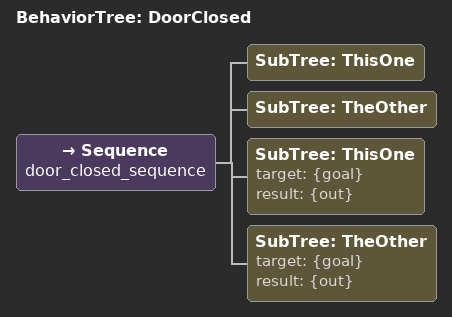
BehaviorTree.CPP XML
<root>
    <BehaviorTree ID="DoorClosed">
        <Sequence name="door_closed_sequence">

            <!--  no arguments  -->
            <SubTree ID="ThisOne"/>
            <SubTree ID="TheOther"/>

            <!--  compact syntax  -->
            <SubTree ID="ThisOne"   target="{goal}" result="{out}" />
            <SubTree ID="TheOther"  target="{goal}" result="{out}" />

        </Sequence>
    </BehaviorTree>
</root>
